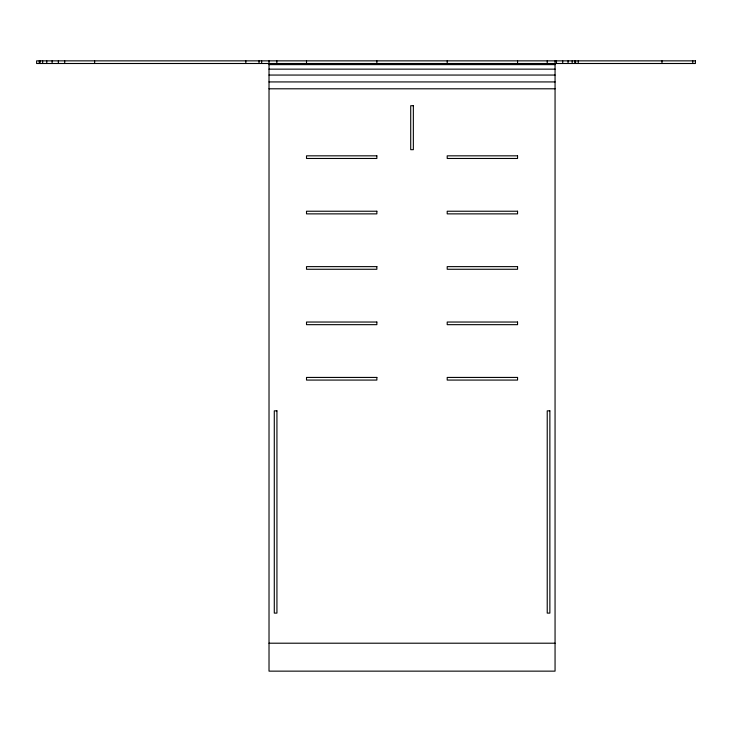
<?xml version="1.0" encoding="UTF-8"?>
<svg xmlns="http://www.w3.org/2000/svg" width="732" height="732" viewBox="0 0 732 732"><rect width="100%" height="100%" fill="white"/><g stroke="black" fill="none" stroke-linecap="round" stroke-linejoin="round"><path stroke-width="1.1" d="M269.019 64.617L555.057 64.617M269.019 69.147L555.057 69.147M269.019 75.057L555.057 75.057M269.019 81.929L555.057 81.929M269.019 88.792L555.057 88.792M269.019 643.208L555.057 643.208M692.765 60.857L692.765 63.501M661.984 60.857L661.984 63.501M578.234 60.857L578.234 63.501M575.599 60.857L575.599 63.501M574.757 60.857L574.757 63.501M572.177 60.857L572.177 63.501M568.069 60.857L568.069 63.501M562.716 60.857L562.716 63.501M556.476 60.857L556.476 63.501M555.057 60.857L555.057 671.143L269.019 671.143L269.019 60.857M547.225 60.857L547.225 63.501M517.561 60.857L517.561 63.501M447.206 60.857L447.206 63.501M376.861 60.857L376.861 63.501M306.507 60.857L306.507 63.501M276.842 60.857L276.842 63.501M261.663 60.857L261.663 63.501M259.027 60.857L259.027 63.501M245.833 60.857L245.833 63.501M94.638 60.857L94.638 63.501M64.709 60.857L64.709 63.501M58.359 60.857L58.359 63.501M52.118 60.857L52.118 63.501M46.766 60.857L46.766 63.501M42.657 60.857L42.657 63.501M40.077 60.857L40.077 63.501M39.235 60.857L39.235 63.501M695.4 60.857L36.6 60.857L36.6 63.501L695.4 63.501L695.4 60.857M413.351 105.71L410.716 105.71L410.716 149.676L413.351 149.676L413.351 105.71M376.861 155.834L306.507 155.834L306.507 158.469L376.861 158.469L376.861 155.834M517.561 155.834L447.206 155.834L447.206 158.469L517.561 158.469L517.561 155.834M376.861 211.228L306.507 211.228L306.507 213.872L376.861 213.872L376.861 211.228M517.561 211.228L447.206 211.228L447.206 213.872L517.561 213.872L517.561 211.228M376.861 266.631L306.507 266.631L306.507 269.266L376.861 269.266L376.861 266.631M517.561 266.631L447.206 266.631L447.206 269.266L517.561 269.266L517.561 266.631M376.861 322.034L306.507 322.034L306.507 324.669L376.861 324.669L376.861 322.034M517.561 322.034L447.206 322.034L447.206 324.669L517.561 324.669L517.561 322.034M376.861 377.428L306.507 377.428L306.507 380.073L376.861 380.073L376.861 377.428M517.561 377.428L447.206 377.428L447.206 380.073L517.561 380.073L517.561 377.428M276.934 410.844L274.29 410.844L274.29 613.105L276.934 613.105L276.934 410.844M549.869 410.844L547.225 410.844L547.225 613.105L549.869 613.105L549.869 410.844"/></g></svg>
